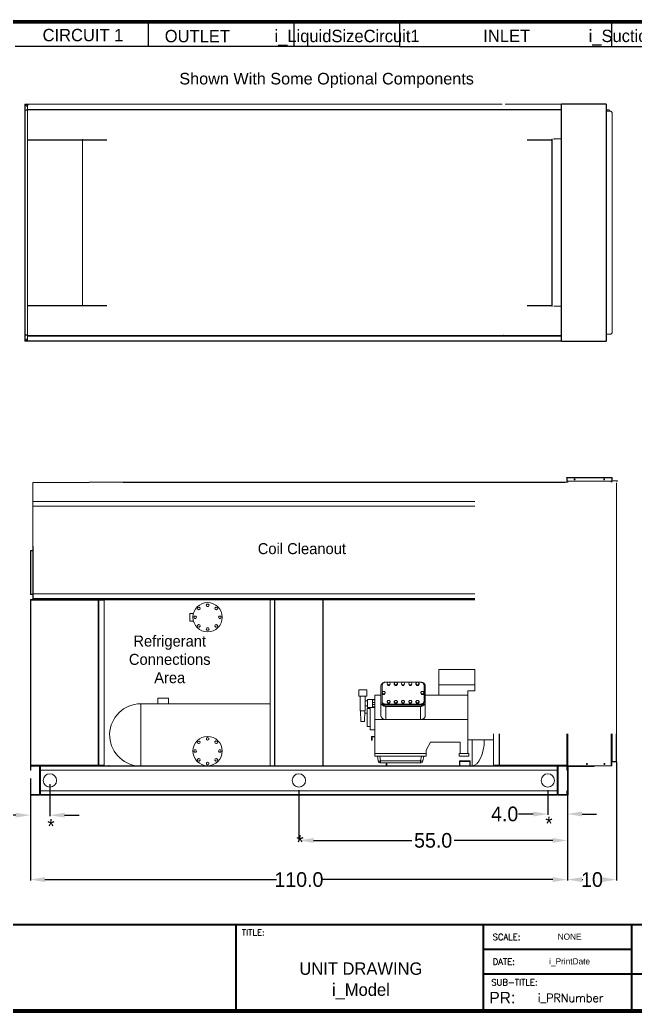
# Model space of a CAD drawing. Header units: inches. Extents: x 1908 to 2241, y -260 to -49.
# Drawn here: x 2000.8 to 2126.8, y -255.2 to -51.9 of the extents above; entities that cross this region are included whole.
import ezdxf
from ezdxf.enums import TextEntityAlignment as Align

# ---------------------------------------------------------------- set-up
doc = ezdxf.new("R2010")
doc.units = ezdxf.units.IN
doc.header["$MEASUREMENT"] = 0
doc.header["$PDSIZE"] = -1
doc.layers.add('C1RC', color=7, linetype='Continuous')
doc.layers.add('L96', color=7, linetype='Continuous')
doc.styles.add('dimentions', font='arial.ttf')
doc.styles.add('SIMPLEX', font='SIMPLEX')
doc.dimstyles.get("Standard").update_dxf_attribs({"dimtxt": 3, "dimasz": 3, "dimexe": 0.18, "dimexo": 0.0625, "dimgap": 0.09, "dimtad": 0, "dimtih": 1, "dimtoh": 1, "dimdec": 1, "dimzin": 0, "dimdsep": 46, "dimtxsty": 'Standard', "dimcen": 0.09, "dimadec": 0, "dimazin": 0, "dimtfac": 1, "dimtdec": 1, "dimtofl": 0, "dimtmove": 0, "dimatfit": 3, "dimfxl": 1, "dimtolj": 1, "dimtzin": 0, "dimarcsym": 0})

# ---------------------------------------------------------------- blocks, each defined once
blk = doc.blocks.new('*D2')
at = {"color": 0, "lineweight": -2}
for p, q in [((2112.93, -210.65), (2112.93, -214.64)), ((2108.93, -211.65), (2108.93, -214.64)), ((2105.93, -214.46), (2102.93, -214.46)), ((2115.93, -214.46), (2118.93, -214.46))]:
    blk.add_line(p, q, dxfattribs=at)
at = {"color": 0}
for points in [[(2105.93, -213.96), (2105.93, -214.96), (2108.93, -214.46)], [(2115.93, -213.96), (2115.93, -214.96), (2112.93, -214.46)]]:
    blk.add_solid(points, dxfattribs=at)
at = {"layer": 'Defpoints', "color": 0}
for p in [(2112.93, -210.59), (2108.93, -211.59), (2112.93, -214.46)]:
    blk.add_point(p, dxfattribs=at)
at = {"color": 0, "insert": (2100.09, -214.46), "char_height": 3, "attachment_point": 5}
blk.add_mtext('\\A1;4.0', dxfattribs=at)
blk = doc.blocks.new('*D3')
at = {"color": 0, "lineweight": -2}
for p, q in [((2123.01, -203.75), (2123.01, -228.07)), ((2112.93, -210.65), (2112.93, -228.07)), ((2115.93, -227.89), (2116.13, -227.89)), ((2120.01, -227.89), (2119.81, -227.89))]:
    blk.add_line(p, q, dxfattribs=at)
at = {"color": 0}
for points in [[(2115.93, -227.39), (2115.93, -228.39), (2112.93, -227.89)], [(2120.01, -227.39), (2120.01, -228.39), (2123.01, -227.89)]]:
    blk.add_solid(points, dxfattribs=at)
at = {"layer": 'Defpoints', "color": 0}
for p in [(2123.01, -203.68), (2112.93, -210.59), (2123.01, -227.89)]:
    blk.add_point(p, dxfattribs=at)
at = {"color": 0, "insert": (2117.97, -227.89), "char_height": 3, "attachment_point": 5}
blk.add_mtext('\\A1;10', dxfattribs=at)
blk = doc.blocks.new('*D4')
at = {"color": 0, "lineweight": -2}
for p, q in [((2002.94, -207.22), (2002.94, -214.88)), ((2006.94, -208.33), (2006.94, -214.88)), ((1999.94, -214.7), (1996.94, -214.7)), ((2009.94, -214.7), (2012.94, -214.7))]:
    blk.add_line(p, q, dxfattribs=at)
at = {"color": 0}
for points in [[(1999.94, -214.2), (1999.94, -215.2), (2002.94, -214.7)], [(2009.94, -214.2), (2009.94, -215.2), (2006.94, -214.7)]]:
    blk.add_solid(points, dxfattribs=at)
at = {"layer": 'Defpoints', "color": 0}
for p in [(2002.94, -207.16), (2006.94, -208.27), (2002.94, -214.7)]:
    blk.add_point(p, dxfattribs=at)
at = {"color": 0, "insert": (1994.1, -214.7), "char_height": 3, "attachment_point": 5}
blk.add_mtext('\\A1;4.0', dxfattribs=at)
blk = doc.blocks.new('*D5')
at = {"color": 0, "lineweight": -2}
for p, q in [((2002.94, -214.44), (2002.94, -228.07)), ((2112.93, -214.49), (2112.93, -228.07)), ((2005.94, -227.89), (2053.35, -227.89)), ((2109.93, -227.89), (2062.53, -227.89))]:
    blk.add_line(p, q, dxfattribs=at)
at = {"color": 0}
for points in [[(2005.94, -227.39), (2005.94, -228.39), (2002.94, -227.89)], [(2109.93, -227.39), (2109.93, -228.39), (2112.93, -227.89)]]:
    blk.add_solid(points, dxfattribs=at)
at = {"layer": 'Defpoints', "color": 0}
for p in [(2002.94, -214.37), (2112.93, -214.43), (2002.94, -227.89)]:
    blk.add_point(p, dxfattribs=at)
at = {"color": 0, "insert": (2057.94, -227.89), "char_height": 3, "attachment_point": 5}
blk.add_mtext('\\A1;110.0', dxfattribs=at)
blk = doc.blocks.new('*D11')
at = {"color": 0, "lineweight": -2}
for p, q in [((2112.93, -210.65), (2112.93, -220.05)), ((2057.94, -211.65), (2057.94, -220.05)), ((2060.94, -219.87), (2081.1, -219.87)), ((2109.93, -219.87), (2089.78, -219.87))]:
    blk.add_line(p, q, dxfattribs=at)
at = {"color": 0}
for points in [[(2060.94, -219.37), (2060.94, -220.37), (2057.94, -219.87)], [(2109.93, -219.37), (2109.93, -220.37), (2112.93, -219.87)]]:
    blk.add_solid(points, dxfattribs=at)
at = {"layer": 'Defpoints', "color": 0}
for p in [(2112.93, -210.59), (2057.94, -211.59), (2057.94, -219.87)]:
    blk.add_point(p, dxfattribs=at)
at = {"color": 0, "insert": (2085.44, -219.87), "char_height": 3, "attachment_point": 5}
blk.add_mtext('\\A1;55.0', dxfattribs=at)

msp = doc.modelspace()

# ---------------------------------------------------------------- linework, layer by layer
at = {"color": 0}
for p, q in [((2002.33, -76.44), (2018.62, -76.45)), ((2104.72, -76.46), (2109.58, -76.46)), ((2002.33, -110.38), (2018.62, -110.38)), ((2104.72, -110.37), (2109.58, -110.36)), ((2003.48, -146.59), (2014.97, -146.56)), ((2006.94, -209.59), (2006.94, -211.59)), ((2006.94, -209.59), (2006.94, -211.59)), ((2057.94, -209.59), (2057.94, -211.59)), ((2108.93, -209.59), (2108.93, -211.59)), ((2108.93, -209.59), (2108.93, -211.59))]:
    msp.add_line(p, q, dxfattribs=at)
at = {"color": 0, "linetype": 'Continuous', "lineweight": 15}
for p, q in [((2035.58, -173.39), (2035.58, -174.96)), ((2036.34, -173.39), (2035.58, -173.39)), ((2035.58, -174.96), (2036.34, -174.96))]:
    msp.add_line(p, q, dxfattribs=at)
at = {"color": 0, "lineweight": 25}
for p, q in [((2045.09, -254.81), (2045.09, -237.09)), ((2095.72, -237.09), (2196.97, -237.09)), ((2095.72, -254.81), (2095.72, -237.09)), ((2126.09, -237.09), (2126.09, -254.81)), ((2126.09, -242.16), (2095.72, -242.16)), ((2196.97, -247.22), (2095.72, -247.22))]:
    msp.add_line(p, q, dxfattribs=at)
for points, const_width in [([(1913.47, -254.81), (2237.47, -254.81), (2237.47, -52.31), (1913.47, -52.31), (1913.47, -254.81)], 0.81), ([(2237.47, -237.09), (1994.47, -237.09), (1994.47, -254.81)], 0.405), ([(2045.09, -237.09), (2045.09, -254.81)], 0.405), ([(2095.72, -237.09), (2095.72, -254.81)], 0.405), ([(2126.09, -237.09), (2126.09, -254.81)], 0.405), ([(2126.09, -242.16), (2095.72, -242.16)], 0.405), ([(2196.97, -247.22), (2095.72, -247.22)], 0.405)]:
    msp.add_lwpolyline(points, dxfattribs=dict(at, const_width=const_width))
at = {"color": 0, "linetype": 'Continuous', "lineweight": 15}
for points in [[(2037.65, -172.59), (2037.38, -172.67), (2037.18, -172.47), (2037.25, -172.2), (2037.52, -172.12), (2037.72, -172.32)], [(2039.54, -171.74), (2039.4, -171.98), (2039.12, -171.98), (2038.98, -171.74), (2039.12, -171.5), (2039.4, -171.5)], [(2040.82, -172.58), (2040.75, -172.31), (2040.95, -172.12), (2041.22, -172.19), (2041.29, -172.46), (2041.09, -172.66)], [(2037, -174.18), (2036.86, -174.42), (2036.58, -174.42), (2036.44, -174.18), (2036.58, -173.94), (2036.86, -173.94)], [(2041.48, -174.17), (2041.62, -173.93), (2041.9, -173.93), (2042.04, -174.17), (2041.9, -174.41), (2041.62, -174.41)], [(2037.66, -175.77), (2037.73, -176.04), (2037.53, -176.23), (2037.26, -176.16), (2037.19, -175.89), (2037.39, -175.69)], [(2039.54, -176.61), (2039.4, -176.37), (2039.12, -176.37), (2038.98, -176.61), (2039.12, -176.86), (2039.4, -176.86)], [(2040.83, -175.76), (2041.1, -175.68), (2041.3, -175.88), (2041.23, -176.15), (2040.96, -176.23), (2040.76, -176.03)], [(2037.65, -199.99), (2037.38, -200.06), (2037.18, -199.87), (2037.25, -199.6), (2037.52, -199.52), (2037.72, -199.72)], [(2040.82, -199.98), (2040.75, -199.71), (2040.95, -199.51), (2041.22, -199.59), (2041.29, -199.86), (2041.09, -200.06)], [(2037, -201.58), (2036.86, -201.82), (2036.58, -201.82), (2036.44, -201.58), (2036.58, -201.34), (2036.86, -201.34)], [(2037.66, -203.17), (2037.73, -203.44), (2037.53, -203.63), (2037.26, -203.56), (2037.19, -203.29), (2037.39, -203.09)], [(2040.83, -203.16), (2041.1, -203.08), (2041.3, -203.28), (2041.23, -203.55), (2040.96, -203.63), (2040.76, -203.43)], [(2041.48, -201.57), (2041.62, -201.33), (2041.9, -201.33), (2042.04, -201.57), (2041.9, -201.81), (2041.62, -201.81)]]:
    msp.add_lwpolyline(points, close=True, dxfattribs=at)
for centre in [(2039.24, -174.18), (2039.24, -201.57)]:
    msp.add_circle(centre, 3, dxfattribs=at)
at = {"layer": 'C1RC', "color": 0, "lineweight": 25}
for p, q in [((2027.16, -57.38), (2027.16, -52.31)), ((2057.01, -57.38), (2057.01, -52.31)), ((2078.61, -57.38), (2078.61, -52.31)), ((2122.06, -57.38), (2122.06, -52.31)), ((2078.61, -57.38), (1999.8, -57.38)), ((2078.61, -57.38), (2144.34, -57.38))]:
    msp.add_line(p, q, dxfattribs=at)
at = {"layer": 'L96', "color": 0, "linetype": 'Continuous', "lineweight": 15}
for p, q in [((2120.86, -69.09), (2111.71, -69.09)), ((2111.71, -69.09), (2111.71, -69.16)), ((2120.86, -69.16), (2120.86, -69.09)), ((2001.9, -69.16), (2001.79, -69.16)), ((2001.79, -69.16), (2001.79, -69.27)), ((2001.79, -69.27), (2001.9, -69.27)), ((2001.79, -79.06), (2001.79, -69.27)), ((2001.83, -70.6), (2001.84, -70.59)), ((2001.83, -116.22), (2001.83, -70.6)), ((2001.84, -116.41), (2001.84, -70.41)), ((2001.89, -70.41), (2001.84, -70.41)), ((2001.89, -70.36), (2002.33, -70.36)), ((2001.89, -70.41), (2001.89, -70.36)), ((2001.89, -116.41), (2001.89, -70.41)), ((2002.33, -70.41), (2001.89, -70.41)), ((2001.89, -70.41), (2002.33, -70.41)), ((2001.9, -69.16), (2002.58, -69.16)), ((2001.9, -69.27), (2001.9, -69.16)), ((2001.9, -69.27), (2002.33, -69.7)), ((2002.33, -69.7), (2001.9, -69.27)), ((2001.9, -69.27), (2002.47, -69.27)), ((2001.9, -69.27), (2001.9, -70.36)), ((2001.9, -69.27), (2001.9, -69.27)), ((2001.9, -70.41), (2001.9, -70.41)), ((2002.02, -70.41), (2002.02, -70.41)), ((2002.07, -70.36), (2002.08, -70.35)), ((2002.08, -70.35), (2002.33, -70.35)), ((2002.58, -69.16), (2002.33, -69.41)), ((2002.33, -69.41), (2002.33, -70.24)), ((2099.83, -70.24), (2002.33, -70.24)), ((2002.33, -70.24), (2002.33, -70.29)), ((2099.83, -70.24), (2002.33, -70.24)), ((2002.33, -70.24), (2002.33, -70.24)), ((2099.83, -70.29), (2002.33, -70.29)), ((2002.33, -70.29), (2002.33, -76.29)), ((2099.58, -69.16), (2002.58, -69.16)), ((2111.64, -70.24), (2099.91, -70.24)), ((2111.64, -70.24), (2099.91, -70.24)), ((2111.64, -70.29), (2099.91, -70.29)), ((2111.53, -69.16), (2100.16, -69.16)), ((2111.64, -69.26), (2111.53, -69.16)), ((2111.64, -69.16), (2111.53, -69.16)), ((2111.64, -117.66), (2111.64, -69.16)), ((2111.71, -69.16), (2111.64, -69.16)), ((2111.71, -117.66), (2111.71, -69.16)), ((2120.86, -69.16), (2111.71, -69.16)), ((2120.86, -117.66), (2120.86, -69.16)), ((2120.93, -69.16), (2120.86, -69.16)), ((2120.93, -117.66), (2120.93, -69.16)), ((2121.08, -70.34), (2120.93, -70.34)), ((2120.93, -70.6), (2120.93, -116.22)), ((2120.93, -70.6), (2120.93, -70.6)), ((2120.93, -70.6), (2121.83, -70.6)), ((2120.95, -70.46), (2121.08, -70.34)), ((2120.95, -70.46), (2120.95, -70.6)), ((2121.08, -70.34), (2121.46, -70.34)), ((2121.46, -70.34), (2121.58, -70.46)), ((2121.58, -70.46), (2121.58, -70.6)), ((2122.08, -70.85), (2121.83, -70.6)), ((2122.08, -70.85), (2122.08, -115.97)), ((2002.33, -110.49), (2002.33, -76.34)), ((2013.62, -76.34), (2013.62, -76.38)), ((2013.62, -76.38), (2013.67, -76.38)), ((2013.62, -76.38), (2013.62, -110.44)), ((2109.72, -76.41), (2109.72, -76.46)), ((2109.72, -110.36), (2109.72, -76.46)), ((2109.73, -76.46), (2109.72, -76.46)), ((2109.72, -76.46), (2109.72, -76.46)), ((2109.72, -76.46), (2109.72, -76.46)), ((2109.73, -76.46), (2109.77, -76.46)), ((2109.73, -110.36), (2109.73, -76.46)), ((2109.77, -110.49), (2109.77, -76.34)), ((2109.77, -76.34), (2109.82, -76.34)), ((2109.78, -76.34), (2109.78, -76.33)), ((2109.87, -76.33), (2109.82, -76.33)), ((2109.82, -76.33), (2109.82, -76.34)), ((2109.82, -110.49), (2109.82, -76.34)), ((2109.89, -76.33), (2109.89, -76.34)), ((2109.89, -76.34), (2109.89, -76.33)), ((2110.16, -76.29), (2110.16, -76.29)), ((2111.64, -76.29), (2110.16, -76.29)), ((2110.16, -76.29), (2110.16, -76.33)), ((2110.28, -76.34), (2110.16, -76.34)), ((2110.24, -76.34), (2110.24, -76.29)), ((2110.28, -76.29), (2110.28, -76.34)), ((2001.79, -79.06), (2001.83, -79.06)), ((2001.79, -79.06), (2001.79, -93.41)), ((2001.79, -106.41), (2001.79, -92.41)), ((2001.79, -92.41), (2001.83, -92.41)), ((2001.83, -106.41), (2001.79, -106.41)), ((2001.79, -106.41), (2001.79, -107.77)), ((2001.79, -107.77), (2001.79, -117.56)), ((2001.79, -107.77), (2001.83, -107.77)), ((2002.33, -116.54), (2002.33, -110.54)), ((2013.67, -110.44), (2013.62, -110.44)), ((2013.62, -110.44), (2013.62, -110.49)), ((2109.72, -110.36), (2109.73, -110.36)), ((2109.72, -110.37), (2109.72, -110.36)), ((2109.72, -110.41), (2109.72, -110.37)), ((2109.72, -110.37), (2109.72, -110.37)), ((2109.73, -110.36), (2109.77, -110.36)), ((2109.82, -110.49), (2109.77, -110.49)), ((2109.78, -110.49), (2109.78, -110.49)), ((2109.87, -110.49), (2109.82, -110.49)), ((2109.82, -110.49), (2109.82, -110.49)), ((2109.89, -110.49), (2109.89, -110.49)), ((2109.89, -110.49), (2109.89, -110.49)), ((2110.16, -110.54), (2110.16, -110.49)), ((2110.28, -110.49), (2110.16, -110.49)), ((2111.64, -110.54), (2110.16, -110.54)), ((2110.16, -110.54), (2110.16, -110.54)), ((2110.24, -110.54), (2110.24, -110.49)), ((2110.28, -110.49), (2110.28, -110.54)), ((2001.79, -117.56), (2001.9, -117.56)), ((2001.79, -117.56), (2001.79, -117.66)), ((2001.9, -117.66), (2001.79, -117.66)), ((2001.84, -116.24), (2001.83, -116.22)), ((2001.89, -116.41), (2001.84, -116.41)), ((2002.33, -116.41), (2001.89, -116.41)), ((2002.33, -116.41), (2001.89, -116.41)), ((2001.89, -116.41), (2001.89, -116.46)), ((2002.33, -116.46), (2001.89, -116.46)), ((2001.9, -116.41), (2001.9, -116.41)), ((2001.9, -117.56), (2001.9, -116.46)), ((2002.33, -117.12), (2001.9, -117.56)), ((2001.9, -117.56), (2002.33, -117.13)), ((2001.9, -117.56), (2001.9, -117.66)), ((2001.9, -117.56), (2002.33, -117.56)), ((2001.9, -117.56), (2001.9, -117.56)), ((2001.9, -117.66), (2002.58, -117.66)), ((2002.02, -116.41), (2002.02, -116.41)), ((2002.08, -116.47), (2002.07, -116.46)), ((2002.33, -116.47), (2002.08, -116.47)), ((2099.83, -116.54), (2002.33, -116.54)), ((2002.33, -116.58), (2002.33, -116.54)), ((2099.83, -116.58), (2002.33, -116.58)), ((2002.33, -116.59), (2002.33, -116.58)), ((2002.33, -116.64), (2002.33, -116.59)), ((2002.38, -116.59), (2002.33, -116.59)), ((2002.33, -116.64), (2002.38, -116.64)), ((2002.33, -117.58), (2002.33, -116.64)), ((2002.38, -117.58), (2002.33, -117.58)), ((2002.38, -116.58), (2002.38, -116.63)), ((2111.64, -116.63), (2002.38, -116.63)), ((2002.38, -116.63), (2002.38, -116.63)), ((2002.38, -116.63), (2002.38, -117.58)), ((2111.64, -116.63), (2002.38, -116.63)), ((2002.38, -117.58), (2002.38, -116.64)), ((2002.38, -117.46), (2002.38, -117.46)), ((2002.38, -117.56), (2002.38, -117.56)), ((2002.38, -117.58), (2002.38, -117.63)), ((2111.64, -117.58), (2002.38, -117.58)), ((2111.64, -117.63), (2002.38, -117.63)), ((2002.58, -117.66), (2002.55, -117.63)), ((2099.58, -117.66), (2002.58, -117.66)), ((2099.61, -117.63), (2099.58, -117.66)), ((2100.16, -117.66), (2099.58, -117.66)), ((2099.83, -116.47), (2099.89, -116.47)), ((2099.83, -116.58), (2099.83, -116.54)), ((2099.91, -116.58), (2099.83, -116.58)), ((2099.89, -116.47), (2099.91, -116.47)), ((2099.91, -116.47), (2099.89, -116.47)), ((2099.89, -116.54), (2099.89, -116.47)), ((2099.91, -116.54), (2099.89, -116.54)), ((2099.91, -116.58), (2099.91, -116.54)), ((2111.64, -116.54), (2099.91, -116.54)), ((2111.64, -116.58), (2099.91, -116.58)), ((2100.16, -117.66), (2100.13, -117.63)), ((2111.53, -117.66), (2100.16, -117.66)), ((2111.56, -117.63), (2111.53, -117.66)), ((2111.64, -117.66), (2111.53, -117.66)), ((2111.71, -117.66), (2111.64, -117.66)), ((2120.86, -117.66), (2111.71, -117.66)), ((2111.71, -117.66), (2111.71, -117.74)), ((2111.71, -117.74), (2120.86, -117.74)), ((2120.93, -117.66), (2120.86, -117.66)), ((2120.86, -117.74), (2120.86, -117.66)), ((2120.93, -116.22), (2120.93, -116.22)), ((2121.83, -116.22), (2120.93, -116.22)), ((2121.83, -116.22), (2122.08, -115.97)), ((2112.79, -145.66), (2112.86, -145.66)), ((2112.79, -145.66), (2112.79, -146.34)), ((2112.79, -146.34), (2112.86, -146.34)), ((2112.86, -145.59), (2112.86, -145.66)), ((2122.01, -145.59), (2112.86, -145.59)), ((2112.86, -145.66), (2122.01, -145.66)), ((2112.86, -145.66), (2112.86, -146.34)), ((2112.86, -145.66), (2112.86, -146.34)), ((2112.86, -146.34), (2122.01, -146.34)), ((2112.93, -146.34), (2112.93, -146.54)), ((2113.01, -146.34), (2113.01, -146.54)), ((2121.93, -146.34), (2121.93, -146.54)), ((2122.01, -145.66), (2122.01, -145.59)), ((2122.01, -146.34), (2122.01, -145.66)), ((2122.01, -145.66), (2122.08, -145.66)), ((2122.01, -146.2), (2122.01, -145.66)), ((2122.01, -145.73), (2122.01, -145.73)), ((2122.01, -146.2), (2122.08, -146.2)), ((2122.01, -146.54), (2122.01, -146.2)), ((2122.08, -146.2), (2122.08, -145.66)), ((2122.08, -146.2), (2122.08, -146.28)), ((2122.98, -146.24), (2122.08, -146.2)), ((2122.97, -146.32), (2122.08, -146.28)), ((2122.98, -146.24), (2122.97, -146.32)), ((2122.97, -146.32), (2123.22, -146.33)), ((2122.98, -146.24), (2123.23, -146.25)), ((2123.23, -146.25), (2123.22, -146.33)), ((2003.48, -160.6), (2003.48, -146.59)), ((2014.97, -146.54), (2112.47, -146.54)), ((2021.94, -146.59), (2112.47, -146.59)), ((2112.93, -146.54), (2101.06, -146.54)), ((2112.47, -146.59), (2112.47, -146.54)), ((2123.01, -146.65), (2123.01, -203.68)), ((2123.01, -146.65), (2123.01, -203.68)), ((2094.01, -150.5), (2003.53, -150.5)), ((2094.01, -151.42), (2003.53, -151.42)), ((2094.01, -151.42), (2003.53, -151.42)), ((2094.01, -151.43), (2003.53, -151.43)), ((2094.01, -151.47), (2003.53, -151.47)), ((2003.04, -160.58), (2002.99, -160.58)), ((2002.99, -160.58), (2002.99, -169.48)), ((2003.04, -160.57), (2003.04, -160.53)), ((2003.48, -160.53), (2003.04, -160.53)), ((2003.48, -160.57), (2003.04, -160.57)), ((2003.04, -169.48), (2003.04, -160.58)), ((2003.48, -160.58), (2003.04, -160.58)), ((2003.53, -160.6), (2003.48, -160.6)), ((2003.48, -160.6), (2003.48, -169.37)), ((2003.53, -159.62), (2003.53, -160.55)), ((2003.53, -160.55), (2003.53, -160.6)), ((2003.53, -160.55), (2003.53, -160.55)), ((2003.53, -160.6), (2003.53, -169.37)), ((2002.94, -170.69), (2003.05, -170.69)), ((2002.94, -170.69), (2002.94, -204.48)), ((2003.23, -170.53), (2002.98, -170.53)), ((2002.98, -170.53), (2002.98, -170.59)), ((2003.05, -170.59), (2002.98, -170.59)), ((2002.99, -169.48), (2003.04, -169.48)), ((2003.04, -169.48), (2003.48, -169.48)), ((2003.04, -169.53), (2003.04, -169.48)), ((2003.04, -169.48), (2003.48, -169.48)), ((2003.04, -169.53), (2003.48, -169.53)), ((2003.05, -170.59), (2003.62, -170.59)), ((2003.05, -170.69), (2003.05, -170.59)), ((2003.05, -170.59), (2003.05, -170.59)), ((2003.05, -170.69), (2016.84, -170.69)), ((2003.05, -170.69), (2003.05, -204.48)), ((2003.48, -170.53), (2003.23, -170.53)), ((2003.23, -170.53), (2003.23, -170.59)), ((2003.48, -170.54), (2003.48, -169.37)), ((2003.48, -169.37), (2003.53, -169.37)), ((2003.73, -170.54), (2003.48, -170.54)), ((2003.48, -170.54), (2003.48, -170.59)), ((2094.01, -170.54), (2003.48, -170.54)), ((2003.48, -170.54), (2003.48, -170.54)), ((2003.53, -169.37), (2003.53, -169.42)), ((2094.01, -169.37), (2003.53, -169.37)), ((2094.01, -169.42), (2003.53, -169.42)), ((2003.53, -169.42), (2003.53, -169.42)), ((2094.01, -169.42), (2003.53, -169.42)), ((2003.53, -169.42), (2003.53, -170.35)), ((2094.01, -170.35), (2003.53, -170.35)), ((2003.73, -170.59), (2003.62, -170.59)), ((2003.73, -170.54), (2003.73, -170.59)), ((2094.01, -170.54), (2003.73, -170.54)), ((2094.01, -170.59), (2003.73, -170.59)), ((2016.84, -170.59), (2016.84, -170.69)), ((2016.84, -170.69), (2016.84, -204.48)), ((2016.84, -170.69), (2016.94, -170.69)), ((2016.94, -170.69), (2016.94, -204.48)), ((2016.94, -204.48), (2016.94, -170.69)), ((2016.94, -170.69), (2016.94, -170.69)), ((2018.09, -170.69), (2016.94, -170.69)), ((2018.09, -204.48), (2018.09, -170.69)), ((2052.04, -204.59), (2052.04, -170.59)), ((2052.94, -170.59), (2052.94, -204.59)), ((2052.94, -204.59), (2052.94, -170.59)), ((2053.04, -170.59), (2053.04, -204.59)), ((2062.83, -170.59), (2062.83, -204.59)), ((2062.94, -170.59), (2062.94, -204.59)), ((2062.94, -170.59), (2062.94, -204.59)), ((2093.95, -184.88), (2086.58, -184.88)), ((2086.58, -188.02), (2086.58, -184.88)), ((2093.95, -188.02), (2093.95, -184.88)), ((2070.21, -190.32), (2070.21, -189.07)), ((2071.84, -189.07), (2070.21, -189.07)), ((2071.84, -189.07), (2071.84, -190.32)), ((2074.72, -191.54), (2074.72, -188.34)), ((2074.97, -191.34), (2074.97, -188.14)), ((2075.72, -187.45), (2082.84, -187.45)), ((2075.72, -187.47), (2082.84, -187.47)), ((2076.16, -187.5), (2075.99, -187.75)), ((2075.99, -187.75), (2076.16, -188)), ((2075.99, -187.75), (2075.99, -187.89)), ((2075.99, -187.89), (2076.16, -188.14)), ((2076.48, -187.5), (2076.16, -187.5)), ((2076.16, -188), (2076.48, -188)), ((2076.16, -188), (2076.16, -188.14)), ((2076.16, -188.14), (2076.48, -188.14)), ((2076.64, -187.75), (2076.48, -187.5)), ((2076.48, -188), (2076.64, -187.75)), ((2076.48, -188.14), (2076.64, -187.89)), ((2076.48, -188), (2076.48, -188.14)), ((2076.64, -187.75), (2076.64, -187.89)), ((2077.64, -187.5), (2077.47, -187.75)), ((2077.47, -187.75), (2077.64, -188)), ((2077.47, -187.75), (2077.47, -187.89)), ((2077.47, -187.89), (2077.64, -188.14)), ((2077.96, -187.5), (2077.64, -187.5)), ((2077.64, -188), (2077.64, -188.14)), ((2077.64, -188), (2077.96, -188)), ((2077.64, -188.14), (2077.96, -188.14)), ((2078.12, -187.75), (2077.96, -187.5)), ((2077.96, -188), (2078.12, -187.75)), ((2077.96, -188.14), (2078.12, -187.89)), ((2077.96, -188), (2077.96, -188.14)), ((2078.12, -187.75), (2078.12, -187.89)), ((2079.12, -187.5), (2078.96, -187.75)), ((2078.96, -187.75), (2079.12, -188)), ((2078.96, -187.75), (2078.96, -187.89)), ((2078.96, -187.89), (2079.12, -188.14)), ((2079.44, -187.5), (2079.12, -187.5)), ((2079.12, -188), (2079.44, -188)), ((2079.12, -188), (2079.12, -188.14)), ((2079.12, -188.14), (2079.44, -188.14)), ((2079.6, -187.75), (2079.44, -187.5)), ((2079.44, -188), (2079.6, -187.75)), ((2079.44, -188.14), (2079.6, -187.89)), ((2079.44, -188), (2079.44, -188.14)), ((2079.6, -187.75), (2079.6, -187.89)), ((2080.6, -187.5), (2080.44, -187.75)), ((2080.44, -187.75), (2080.6, -188)), ((2080.44, -187.75), (2080.44, -187.89)), ((2080.44, -187.89), (2080.6, -188.14)), ((2080.92, -187.5), (2080.6, -187.5)), ((2080.6, -188), (2080.92, -188)), ((2080.6, -188), (2080.6, -188.14)), ((2080.6, -188.14), (2080.92, -188.14)), ((2081.08, -187.75), (2080.92, -187.5)), ((2080.92, -188), (2081.08, -187.75)), ((2080.92, -188.14), (2081.08, -187.89)), ((2080.92, -188), (2080.92, -188.14)), ((2081.08, -187.75), (2081.08, -187.89)), ((2082.08, -187.5), (2081.92, -187.75)), ((2081.92, -187.75), (2082.08, -188)), ((2081.92, -187.75), (2081.92, -187.89)), ((2081.92, -187.89), (2082.08, -188.14)), ((2082.4, -187.5), (2082.08, -187.5)), ((2082.08, -188), (2082.4, -188)), ((2082.08, -188), (2082.08, -188.14)), ((2082.08, -188.14), (2082.4, -188.14)), ((2082.57, -187.75), (2082.4, -187.5)), ((2082.4, -188), (2082.57, -187.75)), ((2082.4, -188.14), (2082.57, -187.89)), ((2082.4, -188), (2082.4, -188.14)), ((2082.57, -187.75), (2082.57, -187.89)), ((2083.59, -188.14), (2083.59, -191.34)), ((2083.84, -188.34), (2083.84, -191.54)), ((2093.95, -188.02), (2086.58, -188.02)), ((2086.58, -190.16), (2086.58, -188.02)), ((2093.95, -189.28), (2093.95, -188.02)), ((2071.84, -190.32), (2070.21, -190.32)), ((2070.52, -193.32), (2070.52, -190.32)), ((2071.52, -191.49), (2071.52, -190.32)), ((2072.02, -191.01), (2073.52, -191.01)), ((2072.02, -191.01), (2072.02, -192.63)), ((2073.52, -190.16), (2074.72, -190.16)), ((2073.52, -195.13), (2073.52, -190.16)), ((2075.16, -189.35), (2074.99, -189.6)), ((2074.99, -189.6), (2075.15, -189.85)), ((2074.99, -189.6), (2074.99, -189.73)), ((2074.99, -189.73), (2075.15, -189.98)), ((2075.15, -189.85), (2075.48, -189.85)), ((2075.15, -189.85), (2075.15, -189.98)), ((2075.15, -189.98), (2075.48, -189.99)), ((2075.48, -189.35), (2075.16, -189.35)), ((2075.64, -189.6), (2075.48, -189.35)), ((2075.48, -189.85), (2075.64, -189.6)), ((2075.48, -189.99), (2075.64, -189.74)), ((2075.48, -189.85), (2075.48, -189.99)), ((2075.64, -189.6), (2075.64, -189.74)), ((2083.08, -189.35), (2082.92, -189.6)), ((2082.92, -189.6), (2083.08, -189.85)), ((2082.92, -189.6), (2082.92, -189.74)), ((2082.92, -189.74), (2083.08, -189.99)), ((2083.4, -189.35), (2083.08, -189.35)), ((2083.08, -189.85), (2083.41, -189.85)), ((2083.08, -189.85), (2083.08, -189.99)), ((2083.08, -189.99), (2083.41, -189.98)), ((2083.57, -189.6), (2083.4, -189.35)), ((2083.41, -189.85), (2083.57, -189.6)), ((2083.41, -189.98), (2083.57, -189.73)), ((2083.41, -189.85), (2083.41, -189.98)), ((2083.57, -189.6), (2083.57, -189.73)), ((2084.72, -190.1), (2083.84, -190.1)), ((2083.84, -190.16), (2092.54, -190.16)), ((2084.72, -190.1), (2084.72, -190.16)), ((2092.54, -189.28), (2094.01, -189.28)), ((2092.54, -194.35), (2092.54, -189.28)), ((2052.04, -191.91), (2025.55, -191.91)), ((2025.55, -191.91), (2025.55, -204.64)), ((2071.52, -191.32), (2072.02, -191.32)), ((2071.52, -191.49), (2071.52, -192.15)), ((2071.52, -193.32), (2071.52, -192.15)), ((2072.02, -192.32), (2071.52, -192.32)), ((2071.9, -192.85), (2072.52, -192.85)), ((2071.9, -192.85), (2071.9, -196.58)), ((2073.52, -192.63), (2072.02, -192.63)), ((2072.52, -192.63), (2072.52, -197.21)), ((2073.02, -191.12), (2073.52, -191.12)), ((2073.02, -191.12), (2073.02, -191.61)), ((2073.02, -191.61), (2073.52, -191.61)), ((2073.02, -191.61), (2073.02, -192.04)), ((2073.02, -192.04), (2073.52, -192.04)), ((2073.02, -192.04), (2073.02, -192.53)), ((2073.02, -192.53), (2073.52, -192.53)), ((2074.72, -191.54), (2074.72, -194.25)), ((2074.97, -191.34), (2074.97, -191.54)), ((2075.72, -192), (2075.72, -192.21)), ((2082.84, -192), (2075.72, -192)), ((2082.84, -192.21), (2075.72, -192.21)), ((2075.72, -192.43), (2075.72, -195.13)), ((2082.84, -192.43), (2075.72, -192.43)), ((2076.16, -191.2), (2075.99, -191.45)), ((2075.99, -191.45), (2076.16, -191.7)), ((2075.99, -191.45), (2075.99, -191.58)), ((2075.99, -191.58), (2076.16, -191.83)), ((2076.48, -191.2), (2076.16, -191.2)), ((2076.16, -191.7), (2076.48, -191.7)), ((2076.16, -191.7), (2076.16, -191.83)), ((2076.16, -191.83), (2076.48, -191.83)), ((2076.64, -191.45), (2076.48, -191.2)), ((2076.48, -191.7), (2076.64, -191.45)), ((2076.48, -191.83), (2076.64, -191.58)), ((2076.48, -191.7), (2076.48, -191.83)), ((2076.64, -191.45), (2076.64, -191.58)), ((2077.64, -191.2), (2077.47, -191.45)), ((2077.47, -191.45), (2077.64, -191.7)), ((2077.47, -191.45), (2077.47, -191.58)), ((2077.47, -191.58), (2077.64, -191.83)), ((2077.96, -191.2), (2077.64, -191.2)), ((2077.64, -191.7), (2077.96, -191.7)), ((2077.64, -191.7), (2077.64, -191.83)), ((2077.64, -191.83), (2077.96, -191.83)), ((2078.12, -191.45), (2077.96, -191.2)), ((2077.96, -191.7), (2078.12, -191.45)), ((2077.96, -191.83), (2078.12, -191.58)), ((2077.96, -191.7), (2077.96, -191.83)), ((2078.12, -191.45), (2078.12, -191.58)), ((2079.12, -191.2), (2078.96, -191.45)), ((2078.96, -191.45), (2079.12, -191.7)), ((2078.96, -191.45), (2078.96, -191.58)), ((2078.96, -191.58), (2079.12, -191.83)), ((2079.44, -191.2), (2079.12, -191.2)), ((2079.12, -191.7), (2079.44, -191.7)), ((2079.12, -191.7), (2079.12, -191.83)), ((2079.12, -191.83), (2079.44, -191.83)), ((2079.6, -191.45), (2079.44, -191.2)), ((2079.44, -191.7), (2079.6, -191.45)), ((2079.44, -191.83), (2079.6, -191.58)), ((2079.44, -191.7), (2079.44, -191.83)), ((2079.6, -191.45), (2079.6, -191.58)), ((2080.6, -191.2), (2080.44, -191.45)), ((2080.44, -191.45), (2080.6, -191.7)), ((2080.44, -191.45), (2080.44, -191.58)), ((2080.44, -191.58), (2080.6, -191.83)), ((2080.92, -191.2), (2080.6, -191.2)), ((2080.6, -191.7), (2080.6, -191.83)), ((2080.6, -191.7), (2080.92, -191.7)), ((2080.6, -191.83), (2080.92, -191.83)), ((2081.08, -191.45), (2080.92, -191.2)), ((2080.92, -191.7), (2081.08, -191.45)), ((2080.92, -191.83), (2081.08, -191.58)), ((2080.92, -191.7), (2080.92, -191.83)), ((2081.08, -191.45), (2081.08, -191.58)), ((2082.08, -191.2), (2081.92, -191.45)), ((2081.92, -191.45), (2082.08, -191.7)), ((2081.92, -191.45), (2081.92, -191.58)), ((2081.92, -191.58), (2082.08, -191.83)), ((2082.4, -191.2), (2082.08, -191.2)), ((2082.08, -191.7), (2082.08, -191.83)), ((2082.08, -191.7), (2082.4, -191.7)), ((2082.08, -191.83), (2082.4, -191.83)), ((2082.57, -191.45), (2082.4, -191.2)), ((2082.4, -191.7), (2082.57, -191.45)), ((2082.4, -191.83), (2082.57, -191.58)), ((2082.4, -191.7), (2082.4, -191.83)), ((2082.57, -191.45), (2082.57, -191.58)), ((2082.84, -192), (2082.84, -192.21)), ((2082.84, -192.43), (2082.84, -195.13)), ((2083.59, -191.34), (2083.59, -191.54)), ((2083.84, -191.54), (2083.84, -194.25)), ((2071.52, -193.32), (2070.52, -193.32)), ((2070.66, -195.49), (2070.59, -193.32)), ((2071.46, -193.32), (2071.38, -195.49)), ((2071.44, -193.84), (2071.9, -193.84)), ((2073.52, -195.13), (2075.72, -195.13)), ((2073.52, -202.09), (2073.52, -195.13)), ((2082.84, -195.13), (2075.72, -195.13)), ((2082.84, -195.13), (2092.54, -195.13)), ((2092.54, -194.35), (2092.54, -195.13)), ((2092.54, -195.13), (2092.54, -202.09)), ((2070.66, -195.49), (2071.38, -195.49)), ((2072.52, -196.58), (2071.9, -196.58)), ((2073.52, -197.21), (2072.52, -197.21)), ((2072.93, -198.69), (2072.83, -198.69)), ((2072.83, -199.34), (2072.83, -198.69)), ((2072.93, -198.59), (2072.93, -198.69)), ((2072.93, -198.59), (2073.31, -198.59)), ((2072.93, -198.69), (2073.31, -198.69)), ((2072.93, -199.34), (2072.93, -198.69)), ((2073.52, -198.59), (2073.31, -198.59)), ((2073.31, -198.59), (2073.31, -198.69)), ((2073.52, -198.69), (2073.31, -198.69)), ((2097.79, -204.48), (2097.79, -198.04)), ((2098.93, -198.04), (2098.93, -204.48)), ((2098.93, -204.48), (2098.93, -198.04)), ((2099.04, -198.04), (2099.04, -204.48)), ((2112.83, -198.04), (2112.83, -204.48)), ((2112.93, -198.04), (2112.93, -204.59)), ((2113.01, -198.04), (2113.01, -204.59)), ((2121.93, -198.04), (2121.93, -204.59)), ((2121.93, -198.04), (2121.93, -204.59)), ((2122.01, -204.59), (2122.01, -198.04)), ((2122.01, -204.59), (2122.01, -198.04)), ((2122.08, -203.18), (2122.08, -198.04)), ((2122.08, -203.18), (2122.08, -198.04)), ((2122.09, -198.04), (2122.09, -203.68)), ((2122.09, -198.04), (2122.09, -203.68)), ((2122.93, -198.04), (2122.93, -203.68)), ((2122.93, -198.04), (2122.93, -203.68)), ((2072.83, -199.34), (2072.93, -199.34)), ((2084.93, -199.75), (2084.01, -201.37)), ((2087.13, -199.75), (2084.93, -199.75)), ((2091, -199.75), (2087.13, -199.75)), ((2091, -202.09), (2091, -199.75)), ((2097.79, -199.28), (2092.54, -199.28)), ((2093.4, -199.28), (2093.4, -204.59)), ((2093.41, -199.28), (2093.41, -204.58)), ((2093.42, -199.28), (2093.42, -204.59)), ((2084.01, -202.09), (2073.52, -202.09)), ((2073.52, -202.59), (2073.52, -202.09)), ((2084.01, -202.59), (2073.52, -202.59)), ((2074.02, -202.59), (2074.2, -203.58)), ((2074.69, -203.58), (2074.52, -202.59)), ((2083.03, -202.59), (2082.86, -203.58)), ((2083.35, -203.58), (2083.52, -202.59)), ((2084.01, -201.37), (2084.01, -202.09)), ((2084.01, -202.59), (2084.01, -202.09)), ((2090.77, -202.09), (2090.77, -202.59)), ((2092.77, -202.09), (2090.77, -202.09)), ((2090.77, -202.59), (2092.77, -202.59)), ((2092.77, -202.59), (2092.77, -202.09)), ((2122.08, -203.18), (2122.01, -203.18)), ((2122.08, -203.18), (2122.08, -203.68)), ((2002.94, -204.59), (2002.94, -204.48)), ((2002.94, -204.48), (2002.94, -204.48)), ((2002.94, -204.48), (2003.05, -204.48)), ((2003.05, -204.59), (2002.94, -204.59)), ((2002.94, -204.69), (2003.05, -204.69)), ((2002.94, -204.69), (2002.94, -205.46)), ((2003.05, -204.48), (2016.84, -204.48)), ((2003.05, -204.48), (2003.05, -204.59)), ((2003.05, -204.69), (2003.05, -204.59)), ((2004.84, -204.59), (2003.05, -204.59)), ((2004.84, -204.69), (2003.05, -204.69)), ((2003.05, -204.69), (2003.05, -205.46)), ((2004.84, -204.59), (2016.84, -204.59)), ((2004.84, -204.59), (2004.84, -204.69)), ((2004.84, -204.69), (2004.94, -204.69)), ((2004.84, -210.48), (2004.84, -204.69)), ((2004.94, -204.69), (2005.05, -204.69)), ((2004.94, -210.48), (2004.94, -204.69)), ((2005, -204.59), (2005, -204.69)), ((2005, -204.59), (2005.05, -204.59)), ((2005.05, -204.59), (2110.83, -204.59)), ((2005.05, -204.59), (2005.05, -204.69)), ((2005.05, -204.69), (2110.83, -204.69)), ((2005.05, -204.69), (2005.05, -205.46)), ((2005.05, -210.48), (2005.05, -204.69)), ((2005.05, -204.69), (2005.05, -204.69)), ((2016.96, -204.48), (2016.84, -204.48)), ((2016.84, -204.48), (2016.84, -204.59)), ((2016.84, -204.48), (2016.94, -204.48)), ((2016.94, -204.48), (2016.94, -204.48)), ((2016.94, -204.48), (2018.09, -204.48)), ((2016.96, -204.59), (2016.96, -204.48)), ((2017.02, -204.48), (2016.96, -204.48)), ((2017.02, -204.48), (2017.02, -204.48)), ((2017.02, -204.48), (2017.02, -204.48)), ((2017.02, -204.48), (2017.02, -204.48)), ((2017.02, -204.48), (2017.02, -204.48)), ((2017.02, -204.48), (2017.02, -204.48)), ((2017.02, -204.48), (2017.02, -204.48)), ((2017.02, -204.48), (2017.02, -204.48)), ((2017.02, -204.48), (2017.02, -204.48)), ((2017.02, -204.48), (2017.02, -204.48)), ((2019.02, -204.59), (2019.02, -204.48)), ((2019.02, -204.59), (2019.02, -204.48)), ((2052.04, -204.59), (2063.83, -204.59)), ((2082.86, -203.58), (2074.69, -203.58)), ((2074.69, -204), (2074.69, -203.58)), ((2074.69, -204), (2082.86, -204)), ((2075.83, -204.59), (2075.83, -204)), ((2075.93, -204.59), (2075.93, -204)), ((2082.86, -203.58), (2082.86, -204)), ((2090.83, -203.69), (2090.94, -203.69)), ((2090.83, -204.59), (2090.83, -203.69)), ((2090.94, -203.59), (2092.93, -203.59)), ((2090.94, -203.69), (2090.94, -203.59)), ((2090.94, -203.69), (2092.93, -203.69)), ((2090.94, -204.59), (2090.94, -203.69)), ((2092.93, -203.59), (2092.93, -203.69)), ((2092.94, -203.69), (2093.04, -203.69)), ((2092.94, -203.69), (2092.94, -204.59)), ((2093.04, -203.69), (2093.04, -204.59)), ((2093.41, -204.58), (2093.4, -204.59)), ((2093.42, -204.59), (2093.41, -204.58)), ((2098.93, -204.48), (2097.79, -204.48)), ((2099.04, -204.48), (2098.93, -204.48)), ((2098.93, -204.48), (2098.93, -204.48)), ((2112.83, -204.48), (2099.04, -204.48)), ((2099.04, -204.48), (2099.04, -204.59)), ((2111.04, -204.59), (2099.04, -204.59)), ((2110.83, -204.59), (2110.83, -204.69)), ((2110.83, -204.69), (2110.83, -205.46)), ((2110.93, -204.69), (2110.83, -204.69)), ((2110.83, -204.69), (2110.83, -210.48)), ((2110.83, -204.69), (2110.83, -204.69)), ((2110.93, -204.69), (2110.93, -210.48)), ((2110.93, -204.69), (2111.04, -204.69)), ((2111.04, -204.69), (2111.04, -204.59)), ((2111.04, -204.59), (2112.83, -204.59)), ((2111.04, -204.69), (2112.83, -204.69)), ((2111.04, -210.48), (2111.04, -204.69)), ((2112.93, -204.48), (2112.83, -204.48)), ((2112.83, -204.48), (2112.83, -204.59)), ((2112.83, -204.59), (2112.83, -204.69)), ((2112.83, -204.69), (2112.93, -204.69)), ((2112.83, -204.69), (2112.83, -205.46)), ((2112.93, -204.59), (2113.01, -204.59)), ((2112.93, -204.59), (2112.93, -204.69)), ((2112.93, -204.69), (2112.93, -205.46)), ((2113.01, -204.59), (2121.93, -204.59)), ((2113.07, -204.59), (2113.07, -210.59)), ((2113.07, -204.59), (2113.07, -210.59)), ((2113.07, -204.72), (2118.43, -204.72)), ((2114.44, -204.72), (2114.93, -204.72)), ((2118.43, -204.59), (2118.43, -204.72)), ((2121.93, -204.59), (2122.01, -204.59)), ((2122.08, -203.68), (2122.01, -203.68)), ((2122.93, -203.68), (2122.01, -203.68)), ((2122.93, -203.76), (2122.01, -203.76)), ((2122.09, -203.68), (2122.08, -203.68)), ((2122.93, -203.68), (2122.09, -203.68)), ((2123.01, -203.68), (2122.93, -203.68)), ((2122.93, -203.68), (2122.93, -203.76)), ((2003.05, -205.46), (2002.94, -205.46)), ((2005.05, -205.46), (2110.83, -205.46)), ((2005.05, -209.71), (2005.05, -205.46)), ((2110.83, -209.71), (2110.83, -205.46)), ((2112.83, -205.46), (2112.93, -205.46)), ((2112.93, -205.46), (2112.93, -209.71)), ((2002.94, -209.71), (2002.94, -210.48)), ((2002.94, -209.71), (2003.05, -209.71)), ((2003.05, -210.48), (2002.94, -210.48)), ((2003.05, -209.71), (2003.05, -210.48)), ((2003.05, -210.59), (2003.05, -210.48)), ((2003.05, -210.48), (2004.84, -210.48)), ((2003.05, -210.59), (2004.84, -210.59)), ((2004.94, -210.48), (2004.84, -210.48)), ((2004.84, -210.48), (2004.84, -210.59)), ((2004.94, -210.48), (2005.05, -210.48)), ((2005.05, -209.71), (2005.05, -210.48)), ((2005.05, -209.71), (2110.83, -209.71)), ((2005.05, -210.48), (2110.83, -210.48)), ((2005.05, -210.48), (2005.05, -210.59)), ((2005.05, -210.48), (2005.05, -210.48)), ((2005.05, -210.59), (2110.83, -210.59)), ((2110.83, -209.71), (2110.83, -210.48)), ((2110.83, -210.48), (2110.83, -210.59)), ((2110.93, -210.48), (2110.83, -210.48)), ((2110.83, -210.48), (2110.83, -210.48)), ((2111.04, -210.48), (2110.93, -210.48)), ((2111.04, -210.59), (2111.04, -210.48)), ((2112.83, -210.48), (2111.04, -210.48)), ((2112.83, -210.59), (2111.04, -210.59)), ((2112.83, -209.71), (2112.83, -210.48)), ((2112.93, -209.71), (2112.83, -209.71)), ((2112.83, -210.48), (2112.83, -210.59)), ((2112.93, -210.48), (2112.83, -210.48)), ((2112.93, -209.71), (2112.93, -210.48)), ((2112.93, -210.48), (2112.93, -210.59)), ((2113.07, -210.59), (2112.93, -210.59)), ((2113.07, -210.59), (2113.07, -210.59))]:
    msp.add_line(p, q, dxfattribs=at)
at = {"layer": 'L96', "color": 0, "linetype": 'Continuous', "lineweight": 15, "flags": 128}
for points in [[(2074.72, -188.34), (2074.73, -188.24), (2074.75, -188.13), (2074.78, -188.03), (2074.83, -187.93), (2074.9, -187.84), (2074.97, -187.75), (2075.06, -187.68), (2075.15, -187.61), (2075.25, -187.56), (2075.36, -187.51), (2075.48, -187.48), (2075.6, -187.46), (2075.72, -187.45)], [(2074.97, -188.14), (2074.98, -188.04), (2075, -187.95), (2075.04, -187.86), (2075.09, -187.78), (2075.15, -187.7), (2075.23, -187.63), (2075.31, -187.58), (2075.41, -187.53), (2075.51, -187.5), (2075.61, -187.48), (2075.72, -187.47)], [(2082.84, -187.45), (2082.96, -187.46), (2083.08, -187.48), (2083.2, -187.51), (2083.31, -187.56), (2083.41, -187.61), (2083.5, -187.68), (2083.59, -187.75), (2083.66, -187.84), (2083.73, -187.93), (2083.78, -188.03), (2083.81, -188.13), (2083.83, -188.24), (2083.84, -188.34)], [(2082.84, -187.47), (2082.95, -187.48), (2083.05, -187.5), (2083.15, -187.53), (2083.25, -187.58), (2083.33, -187.63), (2083.41, -187.7), (2083.47, -187.78), (2083.52, -187.86), (2083.56, -187.95), (2083.58, -188.04), (2083.59, -188.14)], [(2075.72, -192.43), (2075.6, -192.42), (2075.48, -192.4), (2075.36, -192.37), (2075.25, -192.33), (2075.15, -192.27), (2075.06, -192.21), (2074.97, -192.13), (2074.9, -192.05), (2074.83, -191.95), (2074.78, -191.86), (2074.75, -191.75), (2074.73, -191.65), (2074.72, -191.54)], [(2075.72, -192), (2075.61, -191.99), (2075.51, -191.97), (2075.41, -191.94), (2075.31, -191.9), (2075.23, -191.84), (2075.15, -191.77), (2075.09, -191.7), (2075.04, -191.61), (2075, -191.52), (2074.98, -191.43), (2074.97, -191.34)], [(2075.72, -192.21), (2075.61, -192.2), (2075.51, -192.18), (2075.41, -192.15), (2075.31, -192.1), (2075.23, -192.04), (2075.15, -191.98), (2075.09, -191.9), (2075.04, -191.82), (2075, -191.73), (2074.98, -191.64), (2074.97, -191.54)], [(2083.59, -191.34), (2083.58, -191.43), (2083.56, -191.52), (2083.52, -191.61), (2083.47, -191.7), (2083.41, -191.77), (2083.33, -191.84), (2083.25, -191.9), (2083.15, -191.94), (2083.05, -191.97), (2082.95, -191.99), (2082.84, -192)], [(2083.59, -191.54), (2083.58, -191.64), (2083.56, -191.73), (2083.52, -191.82), (2083.47, -191.9), (2083.41, -191.98), (2083.33, -192.04), (2083.25, -192.1), (2083.15, -192.15), (2083.05, -192.18), (2082.95, -192.2), (2082.84, -192.21)], [(2083.84, -191.54), (2083.83, -191.65), (2083.81, -191.75), (2083.78, -191.86), (2083.73, -191.95), (2083.66, -192.05), (2083.59, -192.13), (2083.5, -192.21), (2083.41, -192.27), (2083.31, -192.33), (2083.2, -192.37), (2083.08, -192.4), (2082.96, -192.42), (2082.84, -192.43)], [(2075.72, -195.13), (2075.6, -195.13), (2075.48, -195.11), (2075.36, -195.08), (2075.25, -195.03), (2075.15, -194.98), (2075.06, -194.91), (2074.97, -194.84), (2074.9, -194.75), (2074.83, -194.66), (2074.78, -194.56), (2074.75, -194.46), (2074.73, -194.35), (2074.72, -194.25)], [(2083.84, -194.25), (2083.83, -194.35), (2083.81, -194.46), (2083.78, -194.56), (2083.73, -194.66), (2083.66, -194.75), (2083.59, -194.84), (2083.5, -194.91), (2083.41, -194.98), (2083.31, -195.03), (2083.2, -195.08), (2083.08, -195.11), (2082.96, -195.13), (2082.84, -195.13)], [(2016.96, -204.59), (2016.96, -204.57), (2016.96, -204.55), (2016.96, -204.53), (2016.96, -204.52), (2016.96, -204.5), (2016.96, -204.49), (2016.96, -204.49), (2016.96, -204.48)], [(2074.69, -203.58), (2074.61, -203.6), (2074.52, -203.61), (2074.45, -203.61), (2074.38, -203.62), (2074.32, -203.62), (2074.27, -203.61), (2074.23, -203.61), (2074.21, -203.6), (2074.2, -203.58)], [(2083.35, -203.58), (2083.34, -203.6), (2083.31, -203.61), (2083.28, -203.61), (2083.23, -203.62), (2083.17, -203.62), (2083.1, -203.61), (2083.02, -203.61), (2082.94, -203.6), (2082.86, -203.58)]]:
    msp.add_lwpolyline(points, dxfattribs=at)
at = {"layer": 'L96', "color": 0, "linetype": 'Continuous', "lineweight": 15}
for points in [[(2029.05, -190.72), (2031.26, -190.72), (2031.26, -191.91), (2029.05, -191.91)], [(2039.23, -199.33), (2038.99, -199.19), (2038.99, -198.91), (2039.23, -198.77), (2039.48, -198.91), (2039.48, -199.19)], [(2037.65, -199.99), (2037.38, -200.06), (2037.18, -199.87), (2037.25, -199.6), (2037.52, -199.52), (2037.72, -199.72)], [(2040.82, -199.98), (2040.75, -199.71), (2040.95, -199.51), (2041.22, -199.59), (2041.29, -199.86), (2041.09, -200.06)], [(2037.66, -203.17), (2037.73, -203.44), (2037.53, -203.63), (2037.26, -203.56), (2037.19, -203.29), (2037.39, -203.09)], [(2040.83, -203.16), (2041.1, -203.08), (2041.3, -203.28), (2041.23, -203.55), (2040.96, -203.63), (2040.76, -203.43)], [(2039.25, -203.82), (2039.49, -203.96), (2039.49, -204.24), (2039.25, -204.38), (2039, -204.24), (2039, -203.96)]]:
    msp.add_lwpolyline(points, close=True, dxfattribs=at)
for centre, radius in [((2114.4, -145.96), 0.0995), ((2120.47, -145.96), 0.0995), ((2039.24, -201.57), 3), ((2116.93, -204.21), 0.0995), ((2120.51, -204.21), 0.0995), ((2006.94, -207.59), 1.37), ((2057.94, -207.59), 1.37), ((2108.93, -207.59), 1.37)]:
    msp.add_circle(centre, radius, dxfattribs=at)
for centre, radius, start, end in [((2001.9, -69.27), 0.106, 90, 180), ((2001.89, -70.41), 0.0488, 90, 180), ((2001.89, -70.41), 0.001, 90, 180), ((2001.9, -69.27), 0.001, 90, 180), ((2001.9, -79.06), 0.106, 180, 229.7718), ((2001.9, -107.77), 0.106, 130.2282, 180), ((2001.9, -117.56), 0.106, 180, 270), ((2001.89, -116.41), 0.0488, 180, 270), ((2001.89, -116.41), 0.001, 180, 270), ((2001.9, -117.56), 0.001, 180, 270), ((2002.38, -117.58), 0.0488, 180, 270), ((2002.38, -117.58), 0.001, 180, 270), ((2099.89, -116.47), 0.0635, 180, 270), ((2099.89, -116.47), 0.001, 180, 270), ((2112.86, -145.66), 0.0757, 90, 180), ((2112.86, -145.66), 0.001, 90, 180), ((2122.01, -145.66), 0.0757, 0, 90), ((2122.01, -145.66), 0.001, 0, 90), ((2122.08, -146.2), 0.0757, 196.653, 267.5), ((2122.08, -146.2), 0.001, 180, 267.5), ((2003.04, -160.58), 0.0488, 90, 180), ((2003.04, -160.58), 0.001, 90, 180), ((2003.04, -169.48), 0.0488, 180, 270), ((2003.04, -169.48), 0.001, 180, 270), ((2025.55, -198.28), 6.37, 90, 266.358), ((2072.93, -198.69), 0.106, 90, 180), ((2072.93, -198.69), 0.001, 90, 180), ((2003.05, -204.69), 0.106, 90, 180), ((2003.05, -204.69), 0.001, 90, 180), ((2004.84, -204.69), 0.106, 360, 90), ((2004.84, -204.69), 0.001, 0, 90), ((2074.69, -203.5), 0.5, 190, 270), ((2082.86, -203.5), 0.5, 270, 350), ((2090.94, -203.69), 0.106, 90, 180), ((2090.94, -203.69), 0.001, 90, 180), ((2092.93, -203.69), 0.106, 0, 90), ((2092.93, -203.69), 0.001, 0, 90), ((2111.04, -204.69), 0.106, 90, 180), ((2111.04, -204.69), 0.001, 90, 180), ((2112.83, -204.69), 0.106, 0, 90), ((2112.83, -204.69), 0.001, 0, 90), ((2122.93, -203.68), 0.001, 270, 0), ((2122.93, -203.68), 0.0757, 270, 0), ((2003.05, -210.48), 0.106, 180, 270), ((2003.05, -210.48), 0.001, 180, 270), ((2004.84, -210.48), 0.106, 270, 0), ((2004.84, -210.48), 0.001, 270, 0), ((2111.04, -210.48), 0.106, 180, 270), ((2111.04, -210.48), 0.001, 180, 270), ((2112.83, -210.48), 0.001, 270, 0), ((2112.83, -210.48), 0.106, 270, 0)]:
    msp.add_arc(centre, radius, start, end, dxfattribs=at)
at = {"layer": 'L96', "color": 0, "linetype": 'Continuous', "lineweight": 15, "extrusion": (4.3e-15, 0, -1)}
msp.add_ellipse((2093.41, -199.21), major_axis=(0, 5.38), ratio=0.465116, start_param=1.582424, end_param=3.136731, dxfattribs=at)
at = {"layer": 'L96', "color": 0, "linetype": 'Continuous', "lineweight": 15}
for points, knots in [([(2001.9, -69.27), (2001.88, -69.27), (2001.86, -69.27), (2001.82, -69.27), (2001.8, -69.27), (2001.79, -69.27), (2001.79, -69.27)], [0, 0, 0, 0, 0.249989, 0.499993, 0.749997, 1, 1, 1, 1]), ([(2001.9, -69.16), (2001.9, -69.16), (2001.9, -69.17), (2001.9, -69.19), (2001.9, -69.23), (2001.9, -69.25), (2001.9, -69.27)], [0, 0, 0, 0, 0.249999, 0.500009, 0.749998, 1, 1, 1, 1]), ([(2001.9, -117.56), (2001.88, -117.56), (2001.86, -117.56), (2001.82, -117.56), (2001.8, -117.56), (2001.79, -117.56), (2001.79, -117.56)], [0, 0, 0, 0, 0.249989, 0.499993, 0.749997, 1, 1, 1, 1]), ([(2001.9, -117.66), (2001.9, -117.66), (2001.9, -117.66), (2001.9, -117.63), (2001.9, -117.6), (2001.9, -117.57), (2001.9, -117.56)], [0, 0, 0, 0, 0.249999, 0.500009, 0.749998, 1, 1, 1, 1]), ([(2003.05, -170.59), (2003.03, -170.59), (2003.01, -170.59), (2002.97, -170.62), (2002.95, -170.65), (2002.94, -170.68), (2002.94, -170.69)], [0, 0, 0, 0, 0.249989, 0.499993, 0.749997, 1, 1, 1, 1]), ([(2003.05, -170.69), (2003.05, -170.68), (2003.05, -170.65), (2003.05, -170.62), (2003.05, -170.59), (2003.05, -170.59), (2003.05, -170.59)], [0, 0, 0, 0, 0.249999, 0.500009, 0.749998, 1, 1, 1, 1]), ([(2002.94, -204.48), (2002.94, -204.5), (2002.95, -204.52), (2002.97, -204.56), (2003.01, -204.58), (2003.03, -204.59), (2003.05, -204.59)], [0, 0, 0, 0, 0.250005, 0.499999, 0.750011, 1, 1, 1, 1]), ([(2003.05, -204.59), (2003.05, -204.59), (2003.05, -204.58), (2003.05, -204.56), (2003.05, -204.52), (2003.05, -204.5), (2003.05, -204.48)], [0, 0, 0, 0, 0.250001, 0.499999, 0.75, 1, 1, 1, 1]), ([(2112.83, -204.59), (2112.83, -204.59), (2112.83, -204.58), (2112.83, -204.56), (2112.83, -204.52), (2112.83, -204.5), (2112.83, -204.48)], [0, 0, 0, 0, 0.250001, 0.499999, 0.75, 1, 1, 1, 1]), ([(2112.93, -204.48), (2112.93, -204.5), (2112.93, -204.52), (2112.91, -204.56), (2112.87, -204.58), (2112.84, -204.59), (2112.83, -204.59)], [0, 0, 0, 0, 0.250001, 0.5, 0.75, 1, 1, 1, 1])]:
    msp.add_open_spline(points, degree=3, knots=knots, dxfattribs=at)

# ---------------------------------------------------------------- texts
at = {"color": 0, "lineweight": 25}
for s, height, style, p in [('Shown With Some Optional Components', 2.376, 'dimentions', (2033.46, -65.13)), ('TITLE:', 1.266, 'SIMPLEX', (2046.26, -239.34)), ('SCALE:', 1.266, 'SIMPLEX', (2097.62, -240.26)), ('DATE:', 1.266, 'SIMPLEX', (2097.62, -245.32)), ('SUB-TITLE:', 1.266, 'SIMPLEX', (2097.34, -249.55))]:
    msp.add_text(s, height=height, dxfattribs=dict(at, style=style)).set_placement(p)
at = {"color": 0, "text_generation_flag": 2}
for p in [(2007.92, -218.39), (2109.91, -217.86), (2058.92, -221.66)]:
    msp.add_text('*', height=2.89, dxfattribs=at).set_placement(p)
at = {"color": 0, "lineweight": 25}
for s, height, p in [('NONE', 1.266, (2113.39, -240.19)), ('i_PrintDate', 1.2656, (2113.39, -245.25)), ('UNIT DRAWING', 2.5312, (2070.64, -247.37)), ('i_Model', 2.531, (2070.64, -251.68))]:
    msp.add_text(s, height=height, dxfattribs=at).set_placement(p, align=Align.CENTER)
msp.add_text('PR:', height=2.373, dxfattribs=at).set_placement((2102.26, -253.24), align=Align.RIGHT)
at = {"color": 0, "lineweight": 25, "style": 'SIMPLEX'}
msp.add_text('i_PRNumber', height=1.681, dxfattribs=at).set_placement((2113.57, -252.95), align=Align.CENTER)
at = {"color": 0, "char_height": 2.25, "attachment_point": 8}
for s, insert in [('Coil Cleanout', (2058.55, -161.3)), ('Refrigerant\\PConnections\\PArea', (2031.49, -187.71))]:
    msp.add_mtext(s, dxfattribs=dict(at, insert=insert))
at = {"layer": 'C1RC', "color": 0, "lineweight": 25}
for s, height, p in [('CIRCUIT 1', 2.531, (2013.72, -56.28)), ('i_LiquidSizeCircuit1', 2.5312, (2067.81, -56.47)), ('INLET', 2.531, (2100.51, -56.42)), ('i_SuctionSizeCircuit1', 2.5312, (2133.28, -56.45))]:
    msp.add_text(s, height=height, dxfattribs=at).set_placement(p, align=Align.CENTER)
msp.add_text('OUTLET', height=2.531, dxfattribs=at).set_placement((2030.47, -57.25), align=Align.BOTTOM_LEFT)

# ---------------------------------------------------------------- dimensions: what is measured, and where the dimension line sits
at = {"color": 0}
dim = msp.add_linear_dim(base=(2123.01, -227.89), p1=(2112.93, -210.59), p2=(2123.01, -203.68), angle=180, text='10', dimstyle='Standard', dxfattribs=at)
dim.commit()
dim.dimension.update_dxf_attribs({"geometry": '*D3', "text_midpoint": (2117.97, -227.89)})
for base, p1, p2, picture, middle in [((2002.94, -214.7), (2006.94, -208.27), (2002.94, -207.16), '*D4', (1994.1, -214.7)), ((2002.94, -227.89), (2112.93, -214.43), (2002.94, -214.37), '*D5', (2057.94, -227.89))]:
    dim = msp.add_linear_dim(base=base, p1=p1, p2=p2, angle=180, dimstyle='Standard', dxfattribs=at)
    dim.commit()
    dim.dimension.update_dxf_attribs({"geometry": picture, "text_midpoint": middle})
dim = msp.add_linear_dim(base=(2057.94, -219.87), p1=(2112.93, -210.59), p2=(2057.94, -211.59), dimstyle='Standard', dxfattribs=at)
dim.commit()
dim.dimension.update_dxf_attribs({"geometry": '*D11', "text_midpoint": (2085.44, -219.87)})
dim = msp.add_linear_dim(base=(2112.93, -214.46), p1=(2108.93, -211.59), p2=(2112.93, -210.59), angle=180, dimstyle='Standard', dxfattribs=at)
dim.commit()
dim.dimension.update_dxf_attribs({"geometry": '*D2', "text_midpoint": (2100.09, -214.46), "dimtype": 160})

doc.saveas('drawing.dxf')
